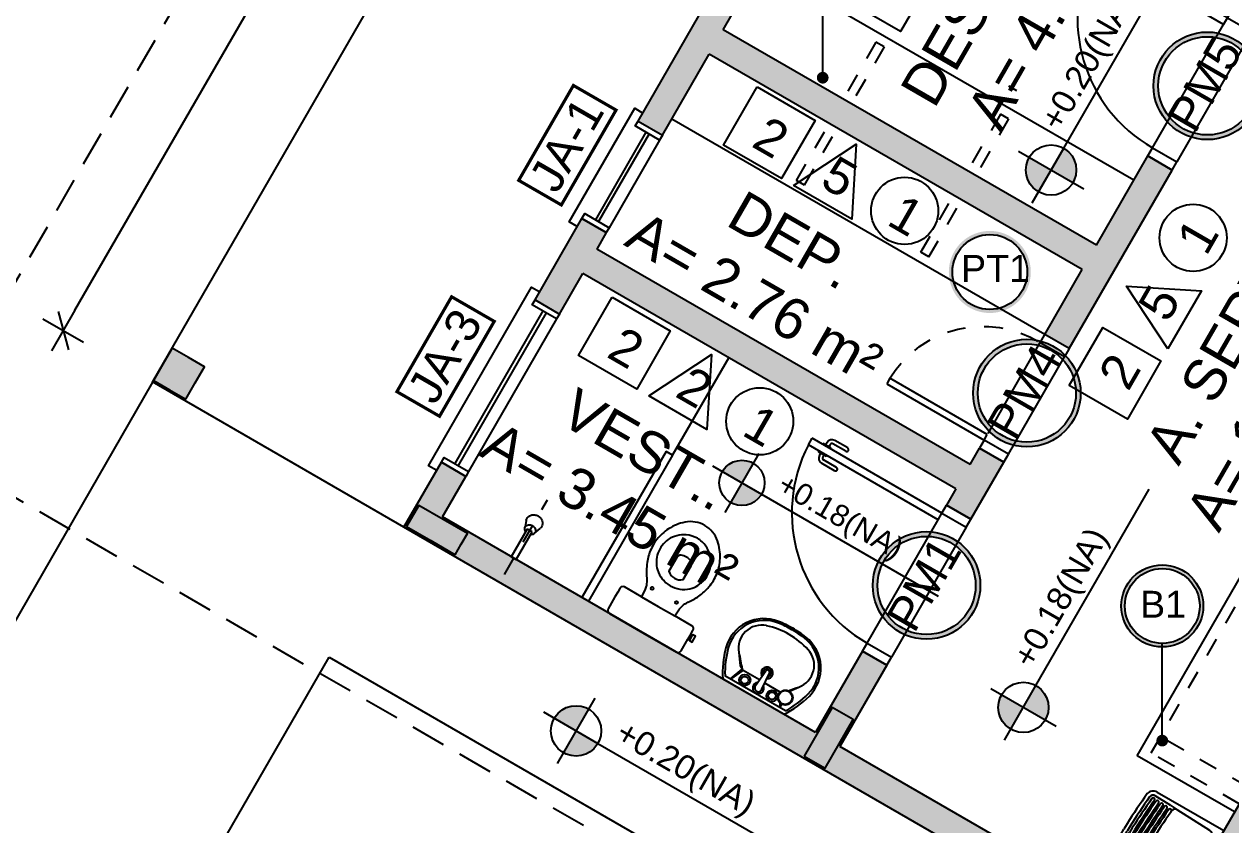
# Model space of a CAD drawing. Header units: millimetres. Extents: x 276 to 399, y 18 to 110.
# Drawn here: x 345.11 to 351.55, y 64.99 to 69.26 of the extents above; entities that cross this region are included whole.
import ezdxf

# ---------------------------------------------------------------- set-up
doc = ezdxf.new("R2010")
doc.units = ezdxf.units.MM
doc.header["$LTSCALE"] = 0.005
doc.header["$PDMODE"] = 3
for name, pattern in [('C5', [60, 50, -5, 0, -5]), ('CONTINU', [0]), ('DASHDOT', [25.4, 12.7, -6.35, 0, -6.35]), ('HIDDEN', [9.525, 6.35, -3.175]), ('TRACEJADO_G', [0.375, 0.25, -0.125])]:
    doc.linetypes.add(name, pattern=pattern)
doc.layers.get('0').update_dxf_attribs({"linetype": 'CONTINUOUS'})
doc.layers.get('Defpoints').update_dxf_attribs({"linetype": 'CONTINUOUS'})
for name, color, linetype in [('A-MOVEIS', 2, 'CONTINUOUS'), ('A-PARED', 5, 'CONTINUOUS'), ('A-PAREDE', 5, 'CONTINUOUS'), ('A-PISOS-CTEL', 2, 'TRACEJADO_G'), ('A-PISOS-NIVEL', 1, 'CONTINUOUS'), ('A-PORTA', 3, 'CONTINUOUS'), ('A-SOLEIRA', 251, 'CONTINUOUS'), ('ALV-V', 2, 'CONTINUOUS'), ('AR-EXO-EQP', 7, 'DASHDOT'), ('AR-VEGETAÇÃO_árvores', 96, 'HIDDEN'), ('ARQ-ALV-CORTE', 5, 'CONTINUOUS'), ('ARQ-ALV-ENCOBERTA', 8, 'CONTINUOUS'), ('ARQ-BNC-VISTA', 1, 'CONTINUOUS'), ('ARQ-CTA-1_100', 1, 'CONTINUOUS'), ('ARQ-EQP-ENCOBERTO', 8, 'CONTINUOUS'), ('ARQ-ESQ-VISTA1', 2, 'CONTINUOUS'), ('ARQ-ESQ-VISTA2', 1, 'CONTINUOUS'), ('ARQ-MOB-VISTA', 1, 'CONTINU'), ('ARQ-SMB-1_075', 1, 'CONTINUOUS'), ('ARQ-SMB-1_100', 1, 'CONTINUOUS'), ('ARQ-TXT-1_050', 2, 'CONTINUOUS'), ('ARQ-TXT-1_100', 2, 'CONTINUOUS'), ('BL-SAN-01', 1, 'CONTINUOUS'), ('Layout', 1, 'CONTINUOUS')]:
    doc.layers.add(name, color=color, linetype=linetype)
doc.styles.add('A16-E50', font='arial.ttf', dxfattribs={"height": 0.08})
doc.styles.add('A20', font='arial.ttf', dxfattribs={"height": 0.2})
doc.styles.add('ESC-50-A20', font='arial.ttf', dxfattribs={"height": 0.1})
doc.styles.add('FNDE Texto Cota 0100', font='verdana.ttf', dxfattribs={"height": 0.16})
doc.dimstyles.new('FNDE 1-0100', dxfattribs={"dimscale": 2.5, "dimtxt": 0.16, "dimasz": 0.05, "dimexe": 0.15, "dimexo": 0.15, "dimgap": 0.05, "dimtad": 1, "dimzin": 4, "dimdsep": 46, "dimtxsty": 'FNDE Texto Cota 0100', "dimblk": 'tic', "dimcen": 0.15, "dimdle": 0.15, "dimse1": 1, "dimse2": 1, "dimclrd": 251, "dimclre": 251, "dimclrt": 256, "dimaunit": 1, "dimadec": 3, "dimazin": 0, "dimtfac": 1, "dimtix": 1, "dimtmove": 2, "dimatfit": 3, "dimldrblk": 'tic', "dimfxl": 0.15, "dimtvp": 1, "dimtolj": 1, "dimtzin": 0, "dimarcsym": 0})

# ---------------------------------------------------------------- blocks, each defined once
blk = doc.blocks.new('P60')
at = {"layer": 'ARQ-ESQ-VISTA1', "linetype": 'Continuous'}
for p, q in [((-0.075, -0.05), (-0.075, 0)), ((-0.075, 0), (0.075, 0)), ((0.075, 0), (0.075, -0.05)), ((-0.675, -0.085), (-0.675, -0.05)), ((-0.675, -0.05), (-0.075, -0.05)), ((0.075, -0.05), (-0.075, -0.05)), ((-0.075, -0.05), (-0.075, -0.085)), ((-0.075, -0.085), (-0.675, -0.085)), ((0.075, -0.65), (-0.075, -0.65)), ((-0.075, -0.65), (-0.075, -0.7)), ((0.075, -0.7), (-0.075, -0.7)), ((0.075, -0.7), (0.075, -0.65))]:
    blk.add_line(p, q, dxfattribs=at)
at = {"layer": 'ARQ-ESQ-VISTA2', "color": 1, "linetype": 'HIDDEN'}
blk.add_arc((-0.0925, -0.0675), 0.5828, 181.72081, 271.72081, dxfattribs=at)
blk = doc.blocks.new('C05-018P')
for p, q in [((0.0049, -0.2577), (0.0049, 0.2623)), ((0.4167, 0.2623), (0.0049, 0.2623)), ((0.0416, -0.1911), (0.0416, 0.1956)), ((0.0702, 0.2256), (0.276, 0.2345)), ((0.3172, 0.2362), (0.2733, 0.2344)), ((0.2998, 0.2086), (0.2993, 0.214)), ((0.3172, 0.2363), (0.4153, 0.2406)), ((0.3123, 0.0181), (0.3123, 0.0023)), ((0.3123, -0.0135), (0.3123, 0.0023)), ((0.3288, 0.0199), (0.3288, 0.0023)), ((0.3288, -0.0153), (0.3288, 0.0023)), ((0.3401, 0.0211), (0.3401, 0.0023)), ((0.3401, -0.0166), (0.3401, 0.0023)), ((0.3565, 0.0229), (0.3565, 0.0023)), ((0.3565, -0.0184), (0.3565, 0.0023)), ((0.3664, 0.024), (0.3664, 0.0023)), ((0.3664, -0.0195), (0.3664, 0.0023)), ((0.3828, 0.0259), (0.3828, 0.0023)), ((0.3828, -0.0213), (0.3828, 0.0023)), ((0.3928, 0.027), (0.3928, 0.0023)), ((0.3928, -0.0224), (0.3928, 0.0023)), ((0.4094, 0.0288), (0.4094, 0.0023)), ((0.4094, -0.0243), (0.4094, 0.0023)), ((0.4198, 0.03), (0.4198, 0.0023)), ((0.4198, -0.0254), (0.4198, 0.0023)), ((0.4363, 0.0318), (0.4363, 0.0023)), ((0.4363, -0.0272), (0.4363, 0.0023)), ((0.4511, 0.0334), (0.4511, 0.0021)), ((0.4511, -0.0289), (0.4511, 0.0024)), ((0.4712, 0.0356), (0.4712, 0.0021)), ((0.4712, -0.0311), (0.4712, 0.0024)), ((0.0702, -0.221), (0.276, -0.23)), ((0.3172, -0.2317), (0.2733, -0.2298)), ((0.2998, -0.2041), (0.2993, -0.2095)), ((0.3172, -0.2318), (0.4153, -0.236)), ((0.4167, -0.2577), (0.0049, -0.2577))]:
    blk.add_line(p, q)
at = {"linetype": 'C5'}
for p, q in [((0.0862, 0.0023), (0.1844, 0.0023)), ((0.1353, 0.0514), (0.1353, 0.0023)), ((0.1353, -0.0468), (0.1353, 0.0023))]:
    blk.add_line(p, q, dxfattribs=at)
for centre, radius, start, end in [((0.4163, 0.2193), 0.043, 12.59157, 90.54671), ((0.0715, 0.1956), 0.03, 92.49154, 180), ((0.277, 0.212), 0.0225, 5.00466, 92.49154), ((0.3079, 0.2114), 0.00851, 350.36065, 172.12549), ((-5.7929, -0.2869), 6.1128, 2.85912, 4.6495), ((-5.7928, -0.2869), 6.1293, 2.86854, 4.6495), ((0.3356, 0.2139), 0.00857, 348.764, 200.53499), ((-5.7928, -0.2869), 6.1406, 2.87491, 4.6495), ((-5.7928, -0.2869), 6.1571, 2.88414, 4.6495), ((0.362, 0.216), 0.00855, 349.11991, 200.17908), ((-5.7928, -0.2869), 6.1671, 2.8897, 4.6495), ((-5.7928, -0.2869), 6.1836, 2.89885, 4.6495), ((0.3886, 0.2172), 0.00847, 355.74579, 193.55321), ((-5.7928, -0.2869), 6.1936, 2.90437, 4.6495), ((-5.7928, -0.2869), 6.2103, 2.91357, 4.6495), ((0.4156, 0.2185), 0.00825, 1.57269, 187.72631), ((-5.7928, -0.2869), 6.2207, 2.91929, 4.6495), ((0.4163, 0.2181), 0.0225, 4.6495, 92.49154), ((-5.7928, -0.2869), 6.2372, 2.92828, 4.6495), ((-5.7928, -0.2869), 6.2521, 2.93636, 4.6495), ((-5.7928, -0.2869), 6.2723, 2.94724, 4.71421), ((0.1353, 0.0023), 0.0341, 0, 180), ((0.1353, 0.0023), 0.0341, 0, 180), ((0.1353, 0.0023), 0.0341, 180, 0), ((0.1353, 0.0023), 0.0341, 180, 0), ((0.1353, 0.0023), 0.0219, 0, 180), ((0.1353, 0.0023), 0.0219, 0, 180), ((0.1353, 0.0023), 0.0219, 180, 0), ((0.1353, 0.0023), 0.0219, 180, 0), ((-5.7929, 0.2914), 6.1128, 355.3505, 357.14088), ((-5.7928, 0.2914), 6.1293, 355.3505, 357.13146), ((-5.7928, 0.2914), 6.1406, 355.3505, 357.12509), ((-5.7928, 0.2914), 6.1571, 355.3505, 357.11586), ((-5.7928, 0.2914), 6.1671, 355.3505, 357.1103), ((-5.7928, 0.2914), 6.1836, 355.3505, 357.10115), ((-5.7928, 0.2914), 6.1936, 355.3505, 357.09563), ((-5.7928, 0.2914), 6.2103, 355.3505, 357.08643), ((-5.7928, 0.2914), 6.2207, 355.3505, 357.08071), ((-5.7928, 0.2914), 6.2372, 355.3505, 357.07172), ((-5.7928, 0.2914), 6.2521, 355.3505, 357.06364), ((-5.7928, 0.2914), 6.2723, 355.28579, 357.05276), ((0.0715, -0.1911), 0.03, 180, 267.50846), ((0.277, -0.2075), 0.0225, 267.50846, 354.99534), ((0.3079, -0.2069), 0.00851, 187.87451, 9.63935), ((0.3356, -0.2094), 0.00857, 159.46501, 11.236), ((0.362, -0.2115), 0.00855, 159.82092, 10.88008), ((0.3886, -0.2126), 0.00847, 166.44679, 4.25421), ((0.4156, -0.214), 0.00825, 172.27369, 358.42731), ((0.4163, -0.2136), 0.0225, 267.50846, 355.3505), ((0.4163, -0.2147), 0.043, 269.45329, 347.40843)]:
    blk.add_arc(centre, radius, start, end)
blk = doc.blocks.new('LVTR-01P')
at = {"layer": 'BL-SAN-01'}
for p, q in [((0.189, 0), (-0.189, 0)), ((-0.1869, -0.02), (0.1869, -0.02)), ((-0.152, -0.02), (-0.152, -0.0401)), ((-0.148, -0.02), (-0.148, -0.0401)), ((-0.148, -0.0276), (-0.1415, -0.0409)), ((-0.148, -0.0335), (-0.1456, -0.0402)), ((-0.0199, -0.0561), (-0.0119, -0.1511)), ((0.0195, -0.0561), (0.0115, -0.1511)), ((0.1518, -0.02), (0.1161, -0.0924)), ((0.1528, -0.02), (0.1256, -0.0967)), ((-0.112, -0.0924), (-0.0168, -0.0924)), ((0.0165, -0.0924), (0.1161, -0.0924))]:
    blk.add_line(p, q, dxfattribs=at)
for centre, radius in [((-0.15, -0.08), 0.04), ((-0.15, -0.08), 0.037), ((-0.084, -0.0525), 0.03), ((-0.084, -0.0525), 0.02), ((0.084, -0.0525), 0.03), ((0.084, -0.0525), 0.02)]:
    blk.add_circle(centre, radius, dxfattribs=at)
for centre, radius, start, end in [((0.2424, -0.2861), 0.5176, 146.45009, 164.88853), ((-0.2424, -0.2861), 0.5176, 15.11147, 33.54991), ((0.2424, -0.2861), 0.505, 148.20722, 165.28172), ((0, -0.0525), 0.03, 308.80431, 231.19569), ((-0.0002, -0.0527), 0.02, 350.37518, 189.62482), ((-0.2424, -0.2861), 0.505, 14.71828, 31.79278), ((4.9199, -4.5336), 6.7189, 138.93408, 139.44029), ((5.2813, -4.0721), 6.7189, 143.96959, 144.44029), ((0, -0.1449), 0.0315, 117.94879, 62.76724), ((0, -0.1449), 0.021, 130.92554, 50.29094), ((0.1161, -0.105), 0.0126, 41.32768, 90), ((-4.9199, -4.5336), 6.7189, 40.55971, 41.32768), ((0.1319, -0.1152), 0.0137, 36.16525, 98.27106), ((-5.2813, -4.0721), 6.7189, 35.55971, 36.16525), ((-0.0544, -0.2059), 0.2102, 164.88853, 261.87462), ((-0.0531, -0.2084), 0.1995, 165.28172, 262.11494), ((-0.0909, -0.2449), 0.1233, 139.44029, 252.413), ((-0.0002, -0.1501), 0.0118, 184.81241, 355.18759), ((0.0531, -0.2084), 0.1995, 277.88506, 14.71828), ((0.0544, -0.2059), 0.2102, 278.12538, 15.11147), ((0.0909, -0.2449), 0.1233, 287.587, 40.55971), ((0, 0.042), 0.4242, 252.413, 270), ((0, 0.042), 0.4242, 270, 287.587), ((0, 0.175), 0.595, 261.87462, 270), ((0, 0.175), 0.5866, 262.11494, 270), ((0, 0.175), 0.5866, 270, 277.88506), ((0, 0.175), 0.595, 270, 278.12538)]:
    blk.add_arc(centre, radius, start, end, dxfattribs=at)
blk = doc.blocks.new('A$C739A738C')
at = {"color": 1}
for points in [[(0.2525, 0, 0.182004), (0.3525, 0.038, 0.098298), (0.4115, 0.113, 0.085166), (0.437, 0.193, 0.08648), (0.435, 0.273, 0.067868), (0.413, 0.343, 0.06199), (0.379, 0.4, -0.060779), (0.363, 0.433, -0.023796), (0.3585, 0.453), (0.3553, 0.4985), (0.4595, 0.4985, 0.424217), (0.4775, 0.5175), (0.4775, 0.54), (0.4775, 0.57), (0.4775, 0.643, 0.418036), (0.4595, 0.661), (0.2525, 0.661), (0.0455, 0.661, 0.418036), (0.0275, 0.643), (0.0275, 0.57), (0.016, 0.57), (0.016, 0.573), (0, 0.573), (0, 0.555), (0, 0.537), (0.016, 0.537), (0.016, 0.54), (0.0275, 0.54), (0.0275, 0.5175, 0.424217), (0.0455, 0.4985), (0.1497, 0.4985), (0.1465, 0.453, -0.023796), (0.142, 0.433, -0.060779), (0.126, 0.4, 0.06199), (0.092, 0.343, 0.067868), (0.07, 0.273, 0.08648), (0.068, 0.193, 0.085166), (0.0935, 0.113, 0.098298), (0.1525, 0.038, 0.182004)], [(0.2825, 0.201, 0.276984), (0.297, 0.223), (0.297, 0.308, 0.393258), (0.208, 0.308), (0.208, 0.223, 0.276984), (0.2225, 0.201, 0.2)]]:
    blk.add_lwpolyline(points, format="xyb", close=True, dxfattribs=at)
for points in [[(0.016, 0.57), (0.016, 0.54)], [(0.0275, 0.54), (0.0275, 0.57)], [(0.3553, 0.4985), (0.2525, 0.4985), (0.1497, 0.4985)]]:
    blk.add_lwpolyline(points, dxfattribs=at)
for centre in [(0.1775, 0.431), (0.3275, 0.431)]:
    blk.add_circle(centre, 0.0075, dxfattribs=at)
for centre, radius, start, end in [((0.2494, 0.2281), 0.1421, 132.98568, 169.89508), ((0.2535, 0.2227), 0.1488, 90.3748, 132.73324), ((0.2515, 0.2227), 0.1488, 47.26676, 89.6252), ((0.2556, 0.2281), 0.1421, 10.10492, 47.01432), ((0.2624, 0.2268), 0.1551, 170.27882, 204.28452), ((0.2426, 0.2268), 0.1551, 335.71548, 9.72118), ((0.2558, 0.2287), 0.1499, 205.98563, 244.82707), ((0.2492, 0.2287), 0.1499, 295.17293, 334.01437), ((0.2543, 0.2299), 0.1504, 245.53241, 269.30972), ((0.2507, 0.2299), 0.1504, 270.69028, 294.46759)]:
    blk.add_arc(centre, radius, start, end, dxfattribs=at)
blk = doc.blocks.new('CH-D-PL')
at = {"layer": 'AR-EXO-EQP'}
blk.add_line((-0.1, 0), (0.36, 0), dxfattribs=at)
at = {"layer": 'BL-SAN-01'}
for p, q in [((0, -0.015), (0, 0.015)), ((0, 0.015), (0.17, 0.015)), ((0.168, 0.0288), (0.2081, 0.043)), ((0.17, 0.015), (0.17, -0.015)), ((0.17, -0.015), (0, -0.015)), ((0.207, -0.0425), (0.175, -0.03))]:
    blk.add_line(p, q, dxfattribs=at)
for points in [[(0.1533, -0.015, 0.061293), (0.1573, -0.0212, 0.104065), (0.1657, -0.0278, 0.115836), (0.175, -0.03, 0.115836), (0.1843, -0.0278, 0.104065), (0.1927, -0.0212, 0.09084), (0.198, -0.0117, 0.083285), (0.2, 0, 0.083285), (0.198, 0.0117, 0.09084), (0.1927, 0.0212, 0.104065), (0.1843, 0.0278, 0.115836), (0.175, 0.03, 0.115836), (0.1657, 0.0278, 0.104065), (0.1573, 0.0212, 0.061293), (0.1533, 0.015, 0.083285)], [(0.22, -0.045, 0.109452), (0.2351, -0.0417, 0.102376), (0.2483, -0.0318, 0.093737), (0.2569, -0.0175, 0.088426), (0.26, 0, 0.088426), (0.2569, 0.0175, 0.093737), (0.2483, 0.0318, 0.102376), (0.2351, 0.0417, 0.109452), (0.22, 0.045, 0.085068), (0.2081, 0.043, 0.102376)], [(0.207, -0.0425, 0.093692), (0.22, -0.045, 0.109452)]]:
    blk.add_lwpolyline(points, format="xyb", dxfattribs=at)
blk = doc.blocks.new('tic')
at = {"color": 251}
for p, q in [((0, -1), (0, 1)), ((-1, 0), (1, 0))]:
    blk.add_line(p, q, dxfattribs=at)
blk.add_line((-0.6, -0.6), (0.6, 0.6))
blk = doc.blocks.new('*D26')
at = {"layer": 'ARQ-CTA-1_100', "color": 251, "lineweight": -2, "transparency": 16777216}
for p, q in [((359.672, 77.3806), (356.3058, 71.5447)), ((351.9274, 63.9541), (355.884, 70.8134))]:
    blk.add_line(p, q, dxfattribs=at)
at = {"layer": 'Defpoints', "color": 0, "transparency": 16777216}
for p in [(358.0413, 78.4655), (350.1718, 64.8225), (351.8649, 63.8458)]:
    blk.add_point(p, dxfattribs=at)
at = {"layer": 'ARQ-CTA-1_100', "color": 251, "lineweight": -2, "transparency": 16777216, "xscale": 0.125, "yscale": 0.125, "zscale": 0.125}
for p, rotation in [((359.7345, 77.4888), 60.02279787887546), ((351.8649, 63.8458), 240.0227978788754)]:
    blk.add_blockref('tic', p, dxfattribs=dict(at, rotation=rotation))
at = {"layer": 'ARQ-CTA-1_100', "transparency": 16777216, "insert": (355.9164, 71.282), "char_height": 0.16, "attachment_point": 5, "rotation": 60.0228, "style": 'FNDE Texto Cota 0100'}
blk.add_mtext('\\A1;15.75', dxfattribs=at)
blk = doc.blocks.new('P-PM801')
at = {"layer": 'A-PORTA', "color": 0}
for p, q in [((-0.09, 0.15), (-0.09, 0.95)), ((-0.09, 0.95), (-0.05, 0.95)), ((-0.05, 0.15), (-0.05, 0.95)), ((-0.9, 0.15), (-0.9, 0)), ((-0.9, 0.15), (-0.85, 0.15)), ((-0.85, 0.15), (-0.85, 0)), ((-0.09, 0.15), (-0.05, 0.15)), ((-0.05, 0.15), (-0.05, 0)), ((-0.05, 0.15), (0, 0.15)), ((0, 0.15), (0, 0)), ((-0.05, 0), (0, 0)), ((-0.9, 0), (-0.85, 0))]:
    blk.add_line(p, q, dxfattribs=at)
at = {"layer": 'A-PORTA', "color": 1}
for p, q in [((-0.14, 0.7596), (-0.14, 0.8396)), ((-0.12, 0.7596), (-0.12, 0.8396)), ((-0.11, 0.8696), (-0.095, 0.8696)), ((-0.11, 0.8496), (-0.095, 0.8496)), ((-0.095, 0.8346), (-0.095, 0.8846)), ((-0.095, 0.8846), (-0.09, 0.8846)), ((-0.045, 0.8846), (-0.05, 0.8846)), ((-0.045, 0.8346), (-0.045, 0.8846)), ((-0.03, 0.8696), (-0.045, 0.8696)), ((-0.03, 0.8496), (-0.045, 0.8496)), ((-0.02, 0.7596), (-0.02, 0.8396)), ((0, 0.7596), (0, 0.8396)), ((-0.095, 0.8346), (-0.09, 0.8346)), ((-0.045, 0.8346), (-0.05, 0.8346))]:
    blk.add_line(p, q, dxfattribs=at)
for centre, radius, start, end in [((-0.05, 0.151), 0.8, 92.86598, 180.07166), ((-0.11, 0.8396), 0.03, 90, 180), ((-0.11, 0.8396), 0.01, 90, 180), ((-0.03, 0.8396), 0.03, 0, 90), ((-0.03, 0.8396), 0.01, 0, 90), ((-0.13, 0.7596), 0.01, 180, 0), ((-0.01, 0.7596), 0.01, 180, 360)]:
    blk.add_arc(centre, radius, start, end, dxfattribs=at)
blk = doc.blocks.new('*D69')
at = {"layer": 'ARQ-CTA-1_100', "color": 251, "lineweight": -2, "transparency": 16777216}
blk.add_line((351.7339, 64.2393), (354.1323, 68.3971), dxfattribs=at)
at = {"layer": 'Defpoints', "color": 0, "transparency": 16777216}
for p in [(352.9483, 69.2244), (354.1947, 68.5054), (350.4251, 64.8499)]:
    blk.add_point(p, dxfattribs=at)
at = {"layer": 'ARQ-CTA-1_100', "color": 251, "lineweight": -2, "transparency": 16777216, "xscale": 0.125, "yscale": 0.125, "zscale": 0.125}
for p, rotation in [((354.1947, 68.5054), 60.02279787887389), ((351.6715, 64.131), 240.0227978788739)]:
    blk.add_blockref('tic', p, dxfattribs=dict(at, rotation=rotation))
at = {"layer": 'ARQ-CTA-1_100', "transparency": 16777216, "insert": (352.7527, 66.4223), "char_height": 0.16, "attachment_point": 5, "rotation": 60.0228, "style": 'FNDE Texto Cota 0100'}
blk.add_mtext('\\A1;5.05', dxfattribs=at)
blk = doc.blocks.new('*D136')
at = {"layer": 'ARQ-CTA-1_100', "color": 251, "lineweight": -2, "transparency": 16777216}
blk.add_line((345.3787, 67.7319), (348.3891, 72.9509), dxfattribs=at)
at = {"layer": 'Defpoints', "color": 0, "transparency": 16777216}
for p in [(348.4516, 73.0592), (349.0399, 72.7199), (345.9045, 67.2843)]:
    blk.add_point(p, dxfattribs=at)
at = {"layer": 'ARQ-CTA-1_100', "color": 251, "lineweight": -2, "transparency": 16777216, "xscale": 0.125, "yscale": 0.125, "zscale": 0.125}
for p, rotation in [((348.4516, 73.0592), 60.02279787887409), ((345.3162, 67.6236), 240.0227978788741)]:
    blk.add_blockref('tic', p, dxfattribs=dict(at, rotation=rotation))
at = {"layer": 'ARQ-CTA-1_100', "transparency": 16777216, "insert": (346.7032, 70.4457), "char_height": 0.16, "attachment_point": 5, "rotation": 60.0228, "style": 'FNDE Texto Cota 0100'}
blk.add_mtext('\\A1;6.28', dxfattribs=at)
blk = doc.blocks.new('FNDE-Nível Planta-1_100')
at = {"linetype": 'Continuous', "ltscale": 0.5}
h = blk.add_hatch(color=1, dxfattribs=at)
h.paths.add_polyline_path([(135.6568, 7.8132), (135.6568, 7.9812, 0.414214), (135.4888, 7.8132)])
h.paths.add_polyline_path([(135.6568, 7.8132), (135.6568, 7.6452, 0.414214), (135.8248, 7.8132)])
at = {"color": 1}
for p, q in [((135.6568, 8.0652), (135.6568, 7.5612)), ((135.4048, 7.8132), (135.8248, 7.8132)), ((135.8248, 7.8132), (137.338, 7.8132))]:
    blk.add_line(p, q, dxfattribs=at)
blk.add_circle((135.6568, 7.8132), 0.168, dxfattribs=at)

msp = doc.modelspace()

# ---------------------------------------------------------------- hatches: boundary and pattern name
at = {"layer": 'AR-VEGETAÇÃO_árvores'}
h = msp.add_hatch(color=253, dxfattribs=at)
h.dxf.hatch_style = 1
h.paths.add_polyline_path([(351.2364, 68.4802), (351.1065, 68.5551), (350.8316, 68.0787), (348.8393, 69.2279), (348.9767, 69.4661), (348.8468, 69.5411), (348.3853, 68.741), (348.5152, 68.6661), (348.7644, 69.098), (350.7567, 67.9488), (350.5568, 67.6023), (350.6868, 67.5273)])
h = msp.add_hatch(color=253, dxfattribs=at)
h.dxf.hatch_style = 1
h.paths.add_polyline_path([(348.1648, 68.0585), (348.2155, 68.1463), (348.0855, 68.2213), (347.835, 67.787), (347.9649, 67.712), (348.0898, 67.9286), (350.0822, 66.7794), (350.0322, 66.6928), (350.1621, 66.6178), (350.337, 66.921), (350.2071, 66.9959), (350.1571, 66.9093)])
h = msp.add_hatch(color=253, dxfattribs=at)
h.dxf.hatch_style = 1
h.paths.add_polyline_path([(345.9711, 67.2575), (346.021, 67.3441), (346.071, 67.4307), (345.9844, 67.4807), (345.8978, 67.5306), (345.8478, 67.444), (345.7978, 67.3574), (345.8845, 67.3074)])
h = msp.add_hatch(color=253, dxfattribs=at)
h.dxf.hatch_style = 1
h.paths.add_polyline_path([(351.7997, 65.1537), (351.6697, 65.2287), (351.1951, 64.4058), (349.4626, 65.4051), (349.7124, 65.8382), (349.5825, 65.9132), (349.3327, 65.48), (347.3404, 66.6292), (347.4653, 66.8458), (347.3353, 66.9208), (347.1355, 66.5743), (351.25, 64.2009)])
at = {"layer": 'ARQ-SMB-1_100'}
h = msp.add_hatch(color=252, dxfattribs=at)
edge = h.paths.add_edge_path()
edge.add_arc((351.4241, 68.9292), 0.287, 0, 360)
edge = h.paths.add_edge_path(flags=17)
edge.add_arc((351.4241, 68.9292), 0.262, 0, 360)
h = msp.add_hatch(color=252, dxfattribs=at)
edge = h.paths.add_edge_path()
edge.add_arc((350.2629, 67.9362), 0.2189, 0, 360)
edge = h.paths.add_edge_path(flags=17)
edge.add_arc((350.2629, 67.9362), 0.1998, 0, 360)
h = msp.add_hatch(color=252, dxfattribs=at)
edge = h.paths.add_edge_path()
edge.add_arc((350.4607, 67.29), 0.287, 0, 360)
edge = h.paths.add_edge_path(flags=17)
edge.add_arc((350.4607, 67.29), 0.262, 0, 360)
h = msp.add_hatch(color=252, dxfattribs=at)
edge = h.paths.add_edge_path()
edge.add_arc((349.9251, 66.2639), 0.287, 0, 360)
edge = h.paths.add_edge_path(flags=17)
edge.add_arc((349.9251, 66.2639), 0.262, 0, 360)
h = msp.add_hatch(color=252, dxfattribs=at)
edge = h.paths.add_edge_path()
edge.add_arc((351.1835, 66.1546), 0.2189, 0, 360)
edge = h.paths.add_edge_path(flags=17)
edge.add_arc((351.1835, 66.1546), 0.1998, 0, 360)

# ---------------------------------------------------------------- linework, layer by layer
at = {"layer": 'A-MOVEIS'}
for p, q in [((351.0315, 68.4252), (349.0392, 69.5744)), ((350.5568, 67.6023), (348.5645, 68.7515))]:
    msp.add_line(p, q, dxfattribs=at)
at = {"layer": 'A-PARED'}
for points in [[(345.9711, 67.2575), (346.021, 67.3441), (346.071, 67.4307), (345.9844, 67.4807), (345.8978, 67.5306), (345.8478, 67.444), (345.7978, 67.3574), (345.8845, 67.3074), (345.9711, 67.2575)], [(347.409, 66.428), (347.4415, 66.4843), (347.474, 66.5406), (347.344, 66.6156), (347.2141, 66.6905), (347.1816, 66.6342), (347.1491, 66.5779), (347.2791, 66.503), (347.409, 66.428)]]:
    msp.add_lwpolyline(points, close=True, dxfattribs=at)
at = {"layer": 'A-PAREDE'}
for p, q in [((348.3853, 68.741), (348.8468, 69.5411)), ((348.8393, 69.2279), (348.9767, 69.4661)), ((350.8316, 68.0787), (348.8393, 69.2279)), ((348.5152, 68.6661), (348.7644, 69.098)), ((350.7567, 67.9488), (348.7644, 69.098)), ((350.8316, 68.0787), (351.1065, 68.5551)), ((351.2364, 68.4802), (351.1065, 68.5551)), ((351.2364, 68.4802), (351.1065, 68.5551)), ((350.6868, 67.5273), (351.2364, 68.4802)), ((347.835, 67.787), (348.0855, 68.2213)), ((348.2155, 68.1463), (348.1648, 68.0585)), ((350.1571, 66.9093), (348.1648, 68.0585)), ((347.9649, 67.712), (348.0898, 67.9286)), ((350.0822, 66.7794), (348.0898, 67.9286)), ((350.5568, 67.6023), (350.7567, 67.9488)), ((350.6868, 67.5273), (350.5568, 67.6023)), ((350.6868, 67.5273), (350.5568, 67.6023)), ((350.6868, 67.5273), (350.5568, 67.6023)), ((350.1571, 66.9093), (350.2071, 66.9959)), ((350.337, 66.921), (350.2071, 66.9959)), ((350.337, 66.921), (350.2071, 66.9959)), ((347.1355, 66.5743), (347.3353, 66.9208)), ((350.1621, 66.6178), (350.337, 66.921)), ((347.3404, 66.6292), (347.4653, 66.8458)), ((350.0822, 66.7794), (350.0322, 66.6928)), ((350.1621, 66.6178), (350.0322, 66.6928)), ((349.3327, 65.48), (347.3404, 66.6292)), ((351.25, 64.2009), (347.1355, 66.5743)), ((349.5825, 65.9132), (349.3327, 65.48)), ((349.7124, 65.8382), (349.5825, 65.9132)), ((349.7124, 65.8382), (349.4626, 65.4051)), ((351.1951, 64.4058), (349.4626, 65.4051)), ((351.6697, 65.2287), (351.1951, 64.4058))]:
    msp.add_line(p, q, dxfattribs=at)
msp.add_lwpolyline([(349.2714, 65.3538), (349.384, 65.2888), (349.5339, 65.5487), (349.4213, 65.6136), (349.2714, 65.3538)], dxfattribs=at)
at = {"layer": 'A-PISOS-CTEL', "color": 1, "linetype": 'TRACEJADO_G', "ltscale": 150}
msp.add_lwpolyline([(344.5635, 67.0188), (353.3325, 82.2211), (360.3489, 78.1738), (351.58, 62.9716)], close=True, dxfattribs=at)
at = {"layer": 'A-PISOS-NIVEL', "color": 1}
for p, q in [((345.7928, 67.3487), (348.9282, 72.7843)), ((345.7933, 67.3491), (344.6057, 65.292)), ((347.1355, 66.5743), (345.7931, 67.3493)), ((345.5003, 63.742), (346.7355, 65.8814)), ((346.7355, 65.8814), (351.5433, 63.1082))]:
    msp.add_line(p, q, dxfattribs=at)
at = {"layer": 'A-SOLEIRA'}
for p, q in [((351.1314, 68.5985), (351.5112, 69.2568)), ((351.6611, 69.2165), (351.2614, 68.5235)), ((350.5297, 67.5603), (350.252, 67.0739)), ((348.5697, 66.9592), (348.8694, 67.4789)), ((350.362, 66.9643), (350.6618, 67.484)), ((349.6075, 65.9565), (349.9872, 66.6148)), ((350.1371, 66.5745), (349.7374, 65.8815))]:
    msp.add_line(p, q, dxfattribs=at)
at = {"layer": 'A-SOLEIRA', "linetype": 'HIDDEN'}
for p, q in [((349.6551, 69.1614), (349.4802, 68.8583)), ((349.6984, 69.1365), (349.5235, 68.8333)), ((349.6984, 69.1365), (349.6551, 69.1614)), ((350.4073, 68.9028), (350.364, 68.9278)), ((350.3192, 68.7784), (350.1443, 68.4752)), ((350.3625, 68.7534), (350.1876, 68.4502)), ((350.3625, 68.7534), (350.3192, 68.7784)), ((349.23, 68.4246), (349.4049, 68.7278)), ((349.2733, 68.3996), (349.4482, 68.7028)), ((349.2733, 68.3996), (349.23, 68.4246)), ((349.8941, 68.0415), (350.069, 68.3447)), ((349.9375, 68.0166), (350.1123, 68.3197)), ((349.9375, 68.0166), (349.8941, 68.0415))]:
    msp.add_line(p, q, dxfattribs=at)
at = {"layer": 'ALV-V'}
for p, q in [((348.535, 66.9791), (348.0853, 66.1995)), ((348.5697, 66.9592), (348.12, 66.1796)), ((348.5697, 66.9592), (348.535, 66.9791))]:
    msp.add_line(p, q, dxfattribs=at)
at = {"layer": 'ARQ-ALV-CORTE'}
for p, q in [((348.3853, 68.741), (348.5152, 68.6661)), ((348.0855, 68.2213), (348.2155, 68.1463)), ((347.835, 67.787), (347.9649, 67.712)), ((347.3353, 66.9208), (347.4653, 66.8458)), ((350.0322, 66.6928), (350.1621, 66.6178)), ((349.5825, 65.9132), (349.7124, 65.8382))]:
    msp.add_line(p, q, dxfattribs=at)
at = {"layer": 'ARQ-ALV-ENCOBERTA', "linetype": 'HIDDEN'}
for p, q in [((351.1236, 65.3706), (351.8481, 66.6266)), ((351.6448, 65.1854), (351.1735, 65.4572)), ((351.5948, 65.0988), (351.1236, 65.3706))]:
    msp.add_line(p, q, dxfattribs=at)
at = {"layer": 'ARQ-BNC-VISTA'}
for p, q in [((351.0501, 65.3552), (351.7996, 66.6546)), ((351.5698, 65.0555), (351.0501, 65.3552))]:
    msp.add_line(p, q, dxfattribs=at)
at = {"layer": 'ARQ-ESQ-VISTA1', "color": 2}
for p, q in [((348.4267, 68.6825), (348.1571, 68.2151)), ((348.444, 68.6725), (348.1744, 68.2051)), ((347.8764, 67.7285), (347.4069, 66.9146)), ((347.8937, 67.7185), (347.4242, 66.9046))]:
    msp.add_line(p, q, dxfattribs=at)
at = {"layer": 'ARQ-ESQ-VISTA1', "color": 1}
for p, q in [((348.5003, 68.6401), (348.2304, 68.1723)), ((347.9499, 67.686), (347.4803, 66.8718))]:
    msp.add_line(p, q, dxfattribs=at)
for points in [[(348.0605, 68.178), (348.0172, 68.203), (348.367, 68.8093), (348.4103, 68.7843)], [(347.3104, 66.8774), (347.267, 66.9024), (347.8167, 67.8553), (347.86, 67.8303)]]:
    msp.add_lwpolyline(points, dxfattribs=at)
at = {"layer": 'ARQ-ESQ-VISTA1', "color": 2}
for points in [[(348.5152, 68.6661), (348.5003, 68.6401), (348.3703, 68.715), (348.3853, 68.741)], [(348.2304, 68.1723), (348.2155, 68.1463), (348.0855, 68.2213), (348.1005, 68.2473)], [(347.9649, 67.712), (347.9499, 67.686), (347.82, 67.761), (347.835, 67.787)], [(347.4803, 66.8718), (347.4653, 66.8458), (347.3353, 66.9208), (347.3503, 66.9467)]]:
    msp.add_lwpolyline(points, close=True, dxfattribs=at)
at = {"layer": 'ARQ-SMB-1_100'}
for points in [[(349.4759, 69.3985), (349.6549, 69.7089), (349.9654, 69.5299), (349.7863, 69.2194)], [(349.0202, 68.9236), (349.3306, 68.7445), (349.1516, 68.4341), (348.8411, 68.6131)], [(348.2467, 67.801), (348.5571, 67.6219), (348.3781, 67.3115), (348.0676, 67.4906)], [(350.6869, 67.3304), (350.8659, 67.6409), (351.1764, 67.4618), (350.9973, 67.1513)]]:
    msp.add_lwpolyline(points, close=True, dxfattribs=at)
at = {"layer": 'ARQ-SMB-1_100', "color": 252, "ltscale": 10, "const_width": 0.0167}
for points in [[(347.9756, 68.2937), (348.2676, 68.8), (348.0399, 68.9313), (347.7479, 68.425)], [(347.3253, 67.1664), (347.6173, 67.6727), (347.3897, 67.804), (347.0976, 67.2977)]]:
    msp.add_lwpolyline(points, close=True, dxfattribs=at)
at = {"layer": 'ARQ-SMB-1_100'}
for points in [[(349.2156, 68.3971), (349.5499, 68.618), (349.526, 68.2181), (349.2156, 68.3971)], [(351.2133, 67.5258), (350.9924, 67.8601), (351.3924, 67.8363), (351.2133, 67.5258)], [(348.4421, 67.2746), (348.7764, 67.4955), (348.7526, 67.0955), (348.4421, 67.2746)]]:
    msp.add_lwpolyline(points, dxfattribs=at)
at = {"layer": 'ARQ-SMB-1_100', "color": 252}
for centre, radius in [((351.4241, 68.9292), 0.287), ((351.4241, 68.9292), 0.262), ((350.2629, 67.9362), 0.1998), ((350.4607, 67.29), 0.287), ((350.4607, 67.29), 0.262), ((349.9251, 66.2639), 0.287), ((349.9251, 66.2639), 0.262), ((351.1835, 66.1546), 0.2189), ((351.1835, 66.1546), 0.1998)]:
    msp.add_circle(centre, radius, dxfattribs=at)
at = {"layer": 'ARQ-SMB-1_100'}
for centre in [(349.8081, 68.2622), (351.3482, 68.1184), (349.0346, 67.1396)]:
    msp.add_circle(centre, 0.1792, dxfattribs=at)

# ---------------------------------------------------------------- block references
at = {"layer": 'A-PAREDE', "extrusion": (0, 0, -1), "xscale": -1, "zscale": -1, "rotation": 209.9772021211947}
msp.add_blockref('LVTR-01P', (-349.001, 65.6714), dxfattribs=at)
at = {"layer": 'ARQ-EQP-ENCOBERTO', "xscale": -1, "rotation": 240.0227978794046}
msp.add_blockref('CH-D-PL', (347.7215, 66.4094), dxfattribs=at)
at = {"layer": 'ARQ-ESQ-VISTA1', "rotation": 60.02279787887982}
for p in [(351.6861, 69.2598), (350.1621, 66.6178)]:
    msp.add_blockref('P-PM801', p, dxfattribs=at)
at = {"layer": 'ARQ-ESQ-VISTA1', "xscale": -1, "rotation": 150.0227978788858}
msp.add_blockref('P60', (350.272, 66.9585), dxfattribs=at)
at = {"layer": 'ARQ-MOB-VISTA', "rotation": 150.0227978791599}
msp.add_blockref('A$C739A738C', (348.9602, 66.458), dxfattribs=at)
at = {"layer": 'ARQ-SMB-1_100'}
for p, xscale, yscale, zscale, rotation in [((301.7793, -28.6506), 0.8, 0.8, 0.8, 60.02279787887195), ((261.522, 110.7409), 0.7200000000000001, 0.7200000000000001, 0.7200000000000001, 330.0227978788719), ((301.6313, -31.5173), 0.8, 0.8, 0.8, 60.02279787887195), ((250.9237, 114.2991), 0.8, 0.8, 0.8, 330.0227978788719)]:
    msp.add_blockref('FNDE-Nível Planta-1_100', p, dxfattribs=dict(at, xscale=xscale, yscale=yscale, zscale=zscale, rotation=rotation))
at = {"layer": 'Layout', "rotation": 150.0227978788756}
msp.add_blockref('C05-018P', (351.3879, 64.7301), dxfattribs=at)

# ---------------------------------------------------------------- texts
at = {"layer": 'ARQ-SMB-1_075', "style": 'ESC-50-A20'}
for tag, p in [('PM5', (351.3582, 68.6686, 0.1457)), ('JA-1', (347.9515, 68.347)), ('JA-3', (347.3012, 67.2197)), ('PM4', (350.3948, 67.0294, 0.1457)), ('PM1', (349.8592, 66.0032, 0.1457))]:
    msp.add_attdef(tag, p, '', height=0.18, rotation=60.0228, dxfattribs=at)
at = {"layer": 'ARQ-SMB-1_100', "style": 'ESC-50-A20'}
for tag, p, height, rotation in [('+0.20(NA)', (350.6367, 68.68), 0.128, 60.0228), ('+0.18(NA)', (349.1195, 66.7692), 0.1152, 330.0228), ('+0.18(NA)', (350.4887, 65.8132), 0.128, 60.0228), ('+0.20(NA)', (348.2542, 65.4418), 0.128, 330.0228)]:
    msp.add_attdef(tag, p, 'NA', height=height, rotation=rotation, dxfattribs=at)
at = {"layer": 'ARQ-SMB-1_100', "color": 2, "style": 'A16-E50'}
for tag, p in [('PT1', (350.1095, 67.8835)), ('B1', (351.0652, 66.0918))]:
    msp.add_attdef(tag, p, '', height=0.1435, dxfattribs=at)
at = {"layer": 'ARQ-TXT-1_050', "char_height": 0.218453, "attachment_point": 1, "style": 'ESC-50-A20'}
for s, insert, rotation in [('\\pi1.4518;DESPENSA    \\P\\pi1.5232;A= 4.71 m²', (349.0513, 67.6529), 60.0228), ('\\pi1.9402;DEP.    \\P\\pi1.5232;A= 2.76 m²', (347.2746, 69.3482), 330.0228), ('\\pi1.64;A. SERV.    \\P\\pi1.4384;A= 10.10 m²', (350.2623, 65.5848), 60.0228), ('\\pi1.8019;VEST..    \\P\\pi1.5232;A= 3.45 m²', (346.5011, 68.2256), 330.0228)]:
    msp.add_mtext_dynamic_manual_height_columns(s, width=4.358543, gutter_width=1, heights=[0], dxfattribs=dict(at, insert=insert, rotation=rotation))
at = {"layer": 'ARQ-TXT-1_100', "char_height": 0.192, "width": 0.138003, "attachment_point": 1, "style": 'A20'}
for s, insert, rotation in [('2', (349.0795, 68.7754), 330.0228), ('5', (349.445, 68.5645), 330.0228), ('1', (349.8013, 68.359), 330.0228), ('1', (351.2515, 68.1115), 60.0228), ('5', (351.0459, 67.7553), 60.0228), ('2', (348.306, 67.6528), 330.0228), ('2', (350.8351, 67.3897), 60.0228), ('2', (348.6715, 67.4419), 330.0228), ('1', (349.0278, 67.2364), 330.0228)]:
    msp.add_mtext(s, dxfattribs=dict(at, insert=insert, rotation=rotation))

# ---------------------------------------------------------------- dimensions: what is measured, and where the dimension line sits
at = {"layer": 'ARQ-CTA-1_100'}
dim = msp.add_linear_dim(base=(351.8649, 63.8458), p1=(358.0413, 78.4655), p2=(350.1718, 64.8225), angle=240.0228, dimstyle='FNDE 1-0100', dxfattribs=at)
dim.commit()
dim.dimension.update_dxf_attribs({"geometry": '*D26', "text_midpoint": (355.9164, 71.282), "dimtype": 161})
for p1, p2, distance, picture, middle in [((345.9045303, 67.2843014), (349.0398677, 72.7198588), 0.679138, '*D136', (346.7031725, 70.4456698)), ((350.4251, 64.8499), (352.9483, 69.2244), -1.4389, '*D69', (352.7527, 66.4223))]:
    dim = msp.add_aligned_dim(p1=p1, p2=p2, distance=distance, dimstyle='FNDE 1-0100', dxfattribs=at)
    dim.commit()
    dim.dimension.update_dxf_attribs({"geometry": picture, "text_midpoint": middle})

# ---------------------------------------------------------------- leaders
at = {"layer": 'ARQ-SMB-1_100', "ltscale": 0.1, "path_type": 1}
for points in [[(349.3707, 68.9725), (349.3707, 69.4894)], [(351.1835, 65.4362), (351.1835, 65.9531)]]:
    msp.add_leader(points, dimstyle='FNDE 1-0100', override={"dimasz": 0.1, "dimldrblk": 'DotSmall', "dimfxl": 0.025, "dimlwd": 65535, "dimarcsym": 1}, dxfattribs=at)

doc.saveas('drawing.dxf')
